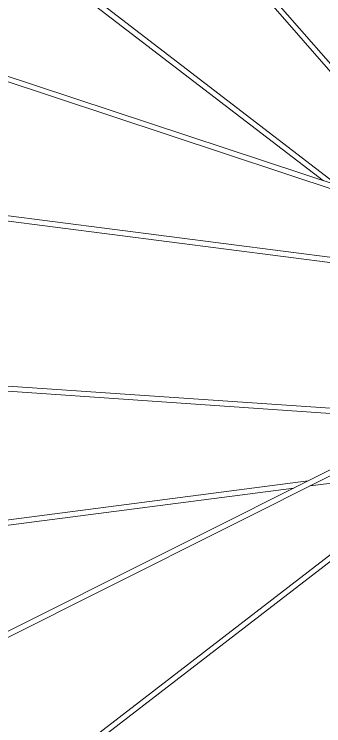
# Model space of a CAD drawing. Header units: millimetres. Extents: x -843 to 3947, y -76 to 3122.
# Drawn here: x -529 to -439.8, y 2298.2 to 2503.8 of the extents above; entities that cross this region are included whole.
import ezdxf

# ---------------------------------------------------------------- set-up
doc = ezdxf.new("R2010")
doc.units = ezdxf.units.MM
doc.layers.add('ZANO_R', color=7, linetype='Continuous', lineweight=0)

msp = doc.modelspace()

# ---------------------------------------------------------------- linework, layer by layer
at = {"layer": 'ZANO_R'}
for p, q in [((-395.55, 2440.94), (-504.49, 2565.96)), ((-505.64, 2564.96), (-398.39, 2441.88)), ((-435.47, 2454.18), (-534.04, 2530)), ((-534.97, 2528.79), (-439.86, 2455.64)), ((-385.31, 2437.55), (-553.32, 2493.28)), ((-553.8, 2491.83), (-385.79, 2436.1)), ((-390.92, 2427.5), (-567.32, 2450.21)), ((-567.52, 2448.7), (-391.12, 2425.99)), ((-572.19, 2397.65), (-409.33, 2386.46)), ((-406.65, 2387.8), (-572.09, 2399.17)), ((-397.02, 2392.64), (-555.23, 2313.25)), ((-554.54, 2311.89), (-396.33, 2391.28)), ((-393.88, 2381.57), (-534.67, 2272.9)), ((-533.74, 2271.69), (-392.95, 2380.36)), ((-443.79, 2367.46), (-405.72, 2372.43)), ((-444.25, 2368.94), (-567.56, 2352.85)), ((-567.36, 2351.34), (-448.38, 2366.86))]:
    msp.add_line(p, q, dxfattribs=at)
for radius, start, end in [(322.1, 19.4696, 264.4729), (285.75, 19.8219, 180), (285.75, 180, 13.5897)]:
    msp.add_arc((-336.96, 2400.96), radius, start, end, dxfattribs=at)

doc.saveas('drawing.dxf')
